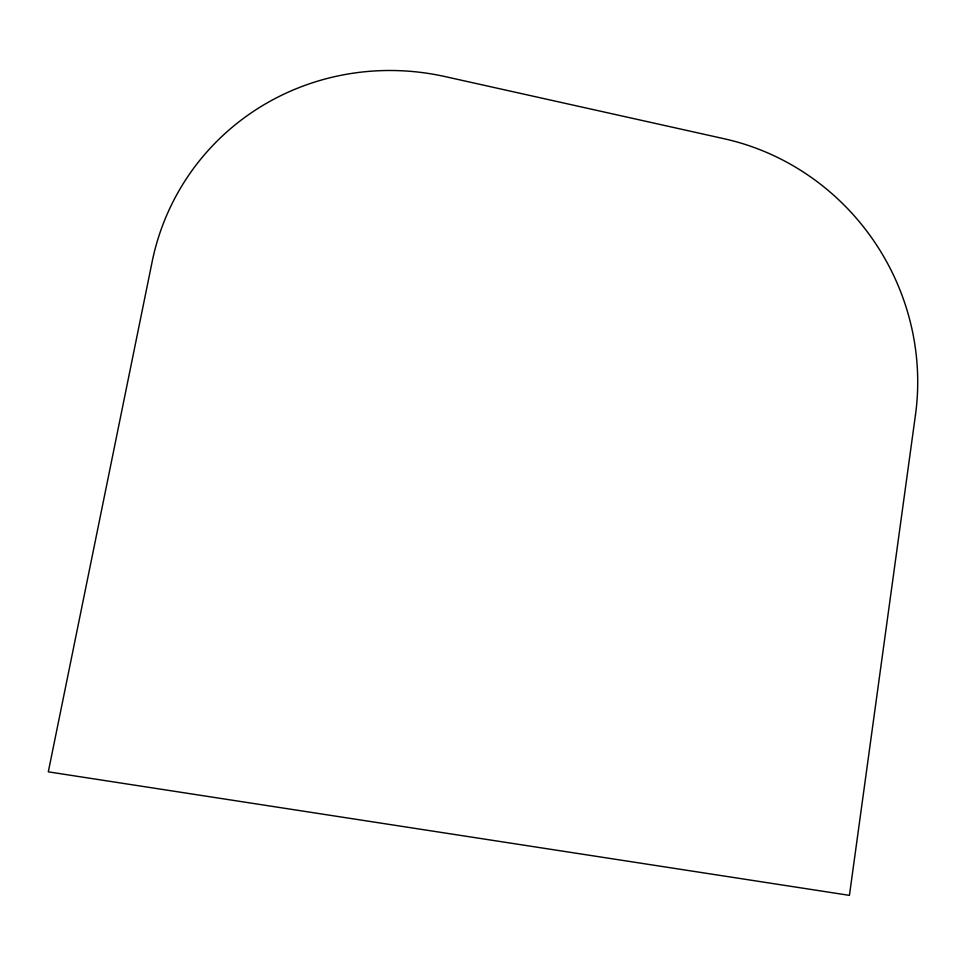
<?xml version="1.0" encoding="UTF-8"?>
<svg xmlns="http://www.w3.org/2000/svg" width="966" height="966" viewBox="0 0 966 966"><rect width="100%" height="100%" fill="white"/><g stroke="black" fill="none" stroke-linecap="round" stroke-linejoin="round"><path stroke-width="1.45" d="M915.466 414.921L849.44 895.361L48.3 771.846L152.133 261.786A250.411 243.432 30.3 0 1 445.036 76.58L724.391 138.802A242.454 232.444 58.5 0 1 915.466 414.921"/></g></svg>
